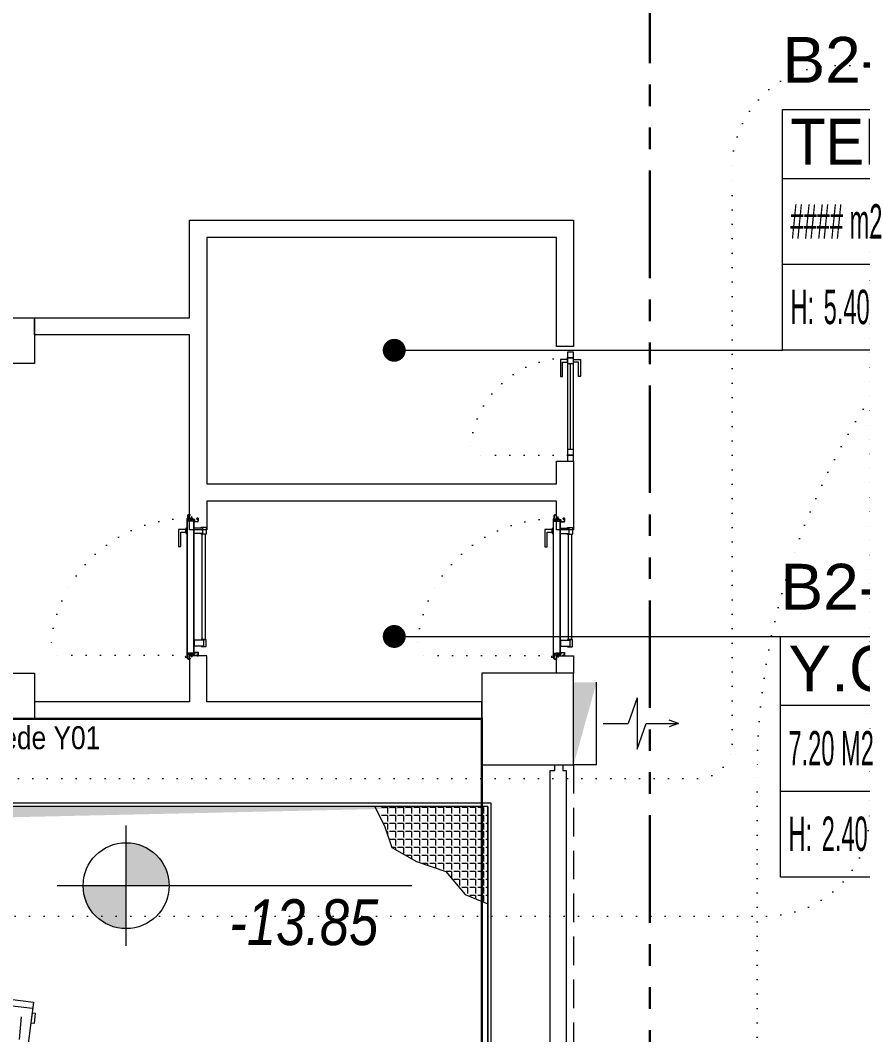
# Model space of a CAD drawing. Header units: metres. Extents: x -13545 to 152404, y -11890 to 28436.
# Drawn here: x 457 to 1192, y 6154 to 7040 of the extents above; entities that cross this region are included whole.
import ezdxf
from ezdxf.enums import TextEntityAlignment as Align

# ---------------------------------------------------------------- set-up
doc = ezdxf.new("R2010")
doc.units = ezdxf.units.M
doc.header["$LTSCALE"] = 100
doc.header["$MEASUREMENT"] = 0
for name, pattern in [('DOT2', [0.125, 0, -0.125]), ('HIDDEN', [0.375, 0.25, -0.125]), ('PHANTOM2', [1.25, 0.625, -0.125, 0.125, -0.125, 0.125, -0.125])]:
    doc.linetypes.add(name, pattern=pattern)
doc.layers.get('0').update_dxf_attribs({"color": 9, "lineweight": 9})
for name, color, linetype, lineweight in [('00', 9, 'Continuous', 9), ('01', 9, 'Continuous', 9), ('06B', 9, 'Continuous', 9), ('06D', 9, 'Continuous', 9), ('10', 9, 'Continuous', 9), ('14', 9, 'Continuous', 9), ('15', 9, 'Continuous', 9), ('20', 9, 'DOT2', 9), ('21', 9, 'Continuous', 9), ('21_mahal200', 9, 'Continuous', 9), ('32-ekipman', 9, 'Continuous', 9), ('E-KABLO', 7, 'Continuous', 30)]:
    doc.layers.add(name, color=color, linetype=linetype, lineweight=lineweight)
doc.styles.add('Arial', font='arial.ttf', dxfattribs={"height": 2.5})
doc.styles.add('MuuM_TEXT-ITALIC', font='ARIALNI.TTF')
doc.styles.add('MuuM_TEXT-STANDART', font='ARIALN.TTF')
doc.dimstyles.new('MuuM_DIM200', dxfattribs={"dimscale": 20, "dimtxt": 2, "dimasz": 1, "dimexe": 1, "dimexo": 1, "dimgap": 1, "dimtad": 1, "dimdec": 1, "dimrnd": 0.5, "dimdsep": 46, "dimtxsty": 'MuuM_TEXT-STANDART', "dimblk": 'ARCHTICK', "dimcen": 0, "dimdle": 0.15, "dimclrd": 256, "dimclre": 256, "dimclrt": 256, "dimadec": 0, "dimazin": 0, "dimtfac": 5, "dimtdec": 1, "dimtix": 1, "dimtmove": 2, "dimatfit": 3, "dimldrblk": 'DOT', "dimfxl": 3, "dimfxlon": 1, "dimtolj": 1, "dimlwd": -1, "dimlwe": -1, "dimarcsym": 0})

# ---------------------------------------------------------------- blocks, each defined once
blk = doc.blocks.new('p-kolon_80x80')
blk.add_lwpolyline([(-40, -40), (40, -40), (40, 40), (-40, 40)], close=True)
blk = doc.blocks.new('2.bod.sitatik')
at = {"layer": '01'}
blk.add_lwpolyline([(1981.24, 154.38), (1694.99, -40), (1694.99, -40), (60, -1150.28), (40, -1163.86), (40, -1188.24), (40, -1370), (40, -1370), (40, -1430), (40, -1430), (40, -1850), (470, -1850), (470, -1890), (40, -1890), (40, -2160), (470, -2160), (470, -2200), (40, -2200), (40, -2200), (40, -2200), (40, -2945), (0, -2945), (0, -1142.67), (1968.94, 194.38)], dxfattribs=at)
blk.add_blockref('p-kolon_80x80', (900, -2200), dxfattribs=at)
blk = doc.blocks.new('p-işyeri')
at = {"color": 0, "const_width": 2}
blk.add_lwpolyline([(200, 0), (200, 700), (-200, 700), (-200, 0)], close=True, dxfattribs=at)
blk = doc.blocks.new('*U19')
at = {"ltscale": 15}
for p, q in [((-25, 1), (-26, 0)), ((-25, -1), (-26, 0)), ((-23, 1), (-25, 1)), ((-23, 1), (-23, -2)), ((-21, -3), (-18, 3)), ((-21, -3), (-18, 3)), ((-20, -3), (-17, 3)), ((-20, -3), (-16, 3)), ((-18, -3), (-15, 3)), ((-18, -3), (-15, 3)), ((-18, 1), (-18, 2)), ((-17, -3), (-14, 3)), ((-17, -3), (-13, 3)), ((-17, 1), (-17, 2)), ((-15, -3), (-12, 3)), ((-15, -3), (-12, 3)), ((-15, 1), (-15, 2)), ((-14, -3), (-11, 3)), ((-14, -3), (-10, 3)), ((-14, 1), (-14, 2)), ((-12, -3), (-9, 3)), ((-12, -3), (-9, 3)), ((-12, 1), (-12, 2)), ((-11, -3), (-8, 3)), ((-11, -3), (-7, 3)), ((-11, 1), (-11, 2)), ((-9, -3), (-6, 3)), ((-9, -3), (-6, 3)), ((-9, 1), (-9, 2)), ((-8, -3), (-4, 3)), ((-8, -3), (-5, 3)), ((-8, 1), (-8, 2)), ((-6, -3), (-3, 3)), ((-6, -3), (-3, 3)), ((-6, 1), (-6, 2)), ((-5, -3), (-1, 3)), ((-5, -3), (-2, 3)), ((-5, 1), (-5, 2)), ((-3, 1), (-3, 2)), ((0, 4), (-2, 1)), ((-2, 1), (-2, 2)), ((0, 0), (-1, 0)), ((-25, -1), (-23, -2)), ((-9, -2), (-23, -2)), ((-21, -3), (-21, -2)), ((-20, -3), (-19, -2)), ((-20, -2), (-19, -2)), ((-19, -2), (-18, -2)), ((-18, -3), (-18, -2)), ((-17, -3), (-16, -2)), ((-17, -2), (-16, -2)), ((-16, -2), (-15, -2)), ((-15, -3), (-15, -2)), ((-14, -3), (-13, -2)), ((-14, -2), (-13, -2)), ((-13, -2), (-12, -2)), ((-12, -3), (-12, -2)), ((-11, -3), (-10, -2)), ((-11, -2), (-10, -2)), ((-10, -2), (-9, -2)), ((-9, -3), (-9, -2)), ((-8, -2), (-7, -2)), ((-8, -3), (-7, -2)), ((-7, -2), (-6, -2)), ((-6, -3), (-6, -2)), ((-5, -2), (-4, -2)), ((-5, -3), (-4, -2)), ((-4, -2), (-2, -2)), ((0, -4), (-2, -2)), ((0, 0), (-1, 0))]:
    blk.add_line(p, q, dxfattribs=at)
for p, q in [((-7, 1), (-23, 1)), ((-17, 1), (-19, 1)), ((-16, 1), (-17, 1)), ((-14, 1), (-16, 1)), ((-13, 1), (-14, 1)), ((-11, 1), (-13, 1)), ((-10, 1), (-11, 1)), ((-8, 1), (-10, 1)), ((-7, 1), (-8, 1)), ((-5, 1), (-7, 1)), ((-4, 1), (-5, 1)), ((-2, 1), (-4, 1)), ((-2, 1), (-2, 1)), ((0, 0), (0, 4)), ((-2, -2), (-2, -2)), ((0, 0), (0, -4))]:
    blk.add_line(p, q)
for centre, radius, start, end in [((-26, 4), 3.92, 274.361, 322.1025), ((-26, -4), 3.92, 37.8975, 85.639), ((-18, 3), 0.0971, 330.3204, 150.3204), ((-17, 3), 0.0971, 330.3204, 150.3204), ((-15, 3), 0.0971, 330.3204, 150.3204), ((-14, 3), 0.0971, 330.3204, 150.3204), ((-12, 3), 0.0971, 330.3204, 150.3204), ((-11, 3), 0.0971, 330.3204, 150.3204), ((-9, 3), 0.0971, 330.3204, 150.3204), ((-8, 3), 0.0971, 330.3204, 150.3204), ((-6, 3), 0.0971, 330.3204, 150.3204), ((-5, 3), 0.0971, 330.3204, 150.3204), ((-3, 3), 0.0971, 330.3204, 150.3204), ((-2, 3), 0.0971, 330.3204, 150.3204), ((-1, 0), 0.486, 90, 270), ((0, 4), 0.25, 0, 150.0864), ((-21, -3), 0.0971, 150.3204, 330.3204), ((-20, -3), 0.0971, 150.3204, 330.3204), ((-18, -3), 0.0971, 150.3204, 330.3204), ((-17, -3), 0.0971, 150.3204, 330.3204), ((-15, -3), 0.0971, 150.3204, 330.3204), ((-14, -3), 0.0971, 150.3204, 330.3204), ((-12, -3), 0.0971, 150.3204, 330.3204), ((-11, -3), 0.0971, 150.3204, 330.3204), ((-9, -3), 0.0971, 150.3204, 330.3204), ((-8, -3), 0.0971, 150.3204, 330.3204), ((-6, -3), 0.0971, 150.3204, 330.3204), ((-5, -3), 0.0971, 150.3204, 330.3204), ((0, -4), 0.25, 209.9136, 0)]:
    blk.add_arc(centre, radius, start, end, dxfattribs=at)
blk = doc.blocks.new('conta')
at = {"ltscale": 10}
for p, q in [((-2649.9, 5345.5), (-2649.8, 5345.6)), ((-2649.9, 5344.5), (-2649.8, 5344.3)), ((-2649.8, 5344.3), (-2649.7, 5344.3)), ((-2649.7, 5345.4), (-2649.3, 5345.4)), ((-2649.2, 5345.4), (-2649.1, 5345.5)), ((-2649, 5344), (-2648.8, 5343.8)), ((-2648.9, 5344.1), (-2648.7, 5343.9)), ((-2648.8, 5345.1), (-2648.6, 5345.3)), ((-2648.8, 5344.9), (-2648.6, 5345.2)), ((-2648.7, 5343.8), (-2648.7, 5343.8)), ((-2648.6, 5345.3), (-2648.6, 5345.3))]:
    blk.add_line(p, q, dxfattribs=at)
for centre, radius, start, end in [((-2649.8, 5345.5), 0.05, 140.6345, 188.9372), ((-2653, 5345), 3.19, 350.4674, 8.9372), ((-2649.9, 5344.5), 0.02, 170.4674, 213.7451), ((-2649.7, 5345.6), 0.0696, 22.2428, 159.258), ((-2650.9, 5345), 1.24, 340.3382, 16.7772), ((-2649.7, 5344.6), 0.03, 160.3382, 273.2666), ((-2649.7, 5345.4), 0.03, 90, 196.7772), ((-2649.6, 5341.5), 3.01, 80.4362, 93.2666), ((-2649.3, 5345.5), 0.05, 270, 303.0062), ((-2649.2, 5344.1), 0.231, 353.9571, 81.9004), ((-2649.1, 5345.5), 0.03, 4.7972, 123.0062), ((-2649.1, 5344.5), 0.03, 260.4362, 338.7066), ((-2651.2, 5344.8), 2.33, 7.5897, 18.7951), ((-2649, 5345.6), 0.05, 18.7951, 42.1429), ((-2650.2, 5345), 1.27, 338.7066, 23.0418), ((-2648.9, 5344.1), 0.1, 173.9571, 217.2653), ((-2648.8, 5345.1), 0.05, 187.5897, 322.7347), ((-2658.2, 5345.2), 9.36, 353.6857, 357.8537), ((-2648.8, 5344.2), 0.1, 173.6857, 217.2653), ((-2648.8, 5344.8), 0.05, 142.7347, 180.2669), ((-2648.7, 5343.8), 0.05, 217.2653, 307.2653), ((-2648.7, 5343.8), 0.05, 307.2653, 37.2653), ((-2648.6, 5345.3), 0.05, 52.7347, 142.7347), ((-2648.6, 5345.3), 0.05, 322.7347, 52.7347)]:
    blk.add_arc(centre, radius, start, end, dxfattribs=at)
for points, knots in [([(-2649, 5345.6), (-2649, 5345.6), (-2649.1, 5345.7), (-2649.2, 5345.4), (-2649.3, 5345.7), (-2649.4, 5345.5), (-2649.5, 5345.7), (-2649.6, 5345.5), (-2649.7, 5345.6), (-2649.7, 5345.6)], [0.0086373, 0.0086373, 0.0086373, 0.0086373, 0.1097304, 0.3133405, 0.4430081, 0.5658764, 0.7165186, 0.8527974, 0.9648495, 0.9648495, 0.9648495, 0.9648495]), ([(-2649.7, 5344.3), (-2649.7, 5344.3), (-2649.7, 5344.5), (-2649.6, 5344.3), (-2649.3, 5344.4), (-2649.2, 5344.4), (-2649.2, 5344.4)], [0, 0, 0, 0, 0.1008757, 0.3841126, 0.5436166, 0.6906785, 0.6906785, 0.6906785, 0.6906785])]:
    blk.add_open_spline(points, degree=3, knots=knots, dxfattribs=at)
blk = doc.blocks.new('p-yn_sackasa')
at = {"layer": '10', "linetype": 'Continuous'}
for p, q in [((-2.19, 0), (-2.19, -0.15)), ((0, 6.16), (0, 6.9)), ((0.01, 6.9), (0.01, 6.15)), ((0.14, 6.9), (0.14, 6.16)), ((0.15, 6.9), (0.15, 6.16)), ((2.69, 7.16), (0.26, 7.16)), ((2.69, 7.15), (0.26, 7.15)), ((2.69, 7.02), (0.26, 7.02)), ((0.26, 7.01), (2.69, 7.01)), ((0.26, 6.05), (0.76, 6.05)), ((0.75, 6.04), (0.26, 6.04)), ((0.26, 5.91), (0.75, 5.91)), ((0.76, 5.9), (0.26, 5.9)), ((0.67, -0.71), (0.67, 2.27)), ((0.69, -0.71), (0.69, 2.27)), ((0.75, 5.91), (0.75, 6.04)), ((0.76, 5.9), (0.76, 6.05)), ((0.81, -0.71), (0.81, 2.27)), ((0.83, -0.71), (0.83, 2.27)), ((0.92, 2.33), (0.95, 2.32)), ((0.93, 2.34), (0.95, 2.33)), ((1.01, 2.46), (0.99, 2.47)), ((0.99, 2.46), (1.01, 2.45)), ((1.11, 2.52), (1.11, 3.73)), ((1.12, 2.52), (1.12, 3.73)), ((1.25, 3.73), (1.25, 2.52)), ((1.26, 2.52), (1.26, 3.73)), ((1.37, 3.98), (2.49, 3.98)), ((2.49, 3.97), (1.37, 3.97)), ((1.37, 3.84), (2.49, 3.84)), ((2.49, 3.83), (1.37, 3.83)), ((2.6, 3.69), (2.5, 3.36)), ((2.51, 3.35), (2.61, 3.69)), ((2.73, 3.65), (2.63, 3.32)), ((2.74, 3.64), (2.64, 3.31)), ((2.8, 3.29), (2.8, 6.9)), ((2.81, 3.29), (2.81, 6.9)), ((2.94, 3.29), (2.94, 6.9)), ((2.95, 3.29), (2.95, 6.9)), ((-2.95, -0.25), (-2.95, -1.75)), ((-2.94, -1.75), (-2.94, -0.25)), ((-2.81, -0.25), (-2.81, -1.75)), ((-2.8, -0.25), (-2.8, -1.75)), ((-2.19, 0), (-2.7, 0)), ((-2.2, -0.01), (-2.7, -0.01)), ((-2.2, -0.14), (-2.7, -0.14)), ((-2.19, -0.15), (-2.7, -0.15)), ((1.01, -1.85), (-2.7, -1.85)), ((1.01, -1.86), (-2.7, -1.86)), ((-2.7, -1.99), (1.01, -1.99)), ((1.01, -2), (-2.7, -2)), ((-2.2, -0.14), (-2.2, -0.01)), ((0.92, -0.77), (0.95, -0.76)), ((0.93, -0.78), (0.95, -0.77)), ((0.99, -0.89), (1.01, -0.88)), ((1.01, -0.89), (0.99, -0.91)), ((1.11, -0.96), (1.11, -1.75)), ((1.12, -0.96), (1.12, -1.75)), ((1.25, -0.96), (1.25, -1.75)), ((1.26, -0.96), (1.26, -1.75))]:
    blk.add_line(p, q, dxfattribs=at)
for points in [[(0.15, 2.14), (0.67, 2.14), (0.67, -0.54), (0.15, -0.54)], [(0.15, 2.14), (0.41, 2.14), (0.41, -0.54), (0.15, -0.54)]]:
    blk.add_lwpolyline(points, close=True, dxfattribs=at)
for centre, radius, start, end in [((0.26, 6.9), 0.261, 90, 180), ((0.26, 6.16), 0.261, 180, 270), ((0.26, 6.9), 0.249, 90, 180), ((0.26, 6.16), 0.249, 181.34499, 271.35021), ((0.26, 6.9), 0.122, 90, 180), ((0.26, 6.16), 0.122, 180, 270), ((0.26, 6.9), 0.11, 90, 180), ((0.26, 6.16), 0.11, 180, 270), ((0.89, 2.27), 0.219, 63.21528, 180), ((0.89, 2.27), 0.206, 63.21689, 180), ((0.89, 2.27), 0.0801, 63.21502, 180), ((0.89, 2.27), 0.0674, 63.21445, 180), ((1.04, 2.52), 0.206, 243.2197, 0), ((1.04, 2.52), 0.219, 243.21479, 0), ((1.04, 2.52), 0.0801, 243.22028, 0), ((1.04, 2.52), 0.0674, 243.21287, 0), ((1.37, 3.73), 0.253, 90, 180), ((1.37, 3.73), 0.24, 90, 180), ((1.37, 3.73), 0.114, 90, 180), ((1.37, 3.73), 0.101, 90, 180), ((2.49, 3.72), 0.261, 342.86025, 90), ((2.49, 3.72), 0.249, 342.86129, 90), ((2.49, 3.72), 0.122, 342.86074, 90), ((2.49, 3.72), 0.11, 342.86215, 90), ((2.72, 3.29), 0.232, 162.8601, 0), ((2.72, 3.29), 0.219, 162.86127, 0), ((2.72, 3.29), 0.0927, 162.86053, 0), ((2.72, 3.29), 0.0801, 162.86241, 0), ((2.69, 6.9), 0.261, 0, 90), ((2.69, 6.9), 0.249, 0, 90), ((2.69, 6.9), 0.122, 0, 90), ((2.69, 6.9), 0.11, 0, 90), ((-2.7, -0.25), 0.253, 90, 180), ((-2.7, -1.75), 0.253, 180, 270), ((-2.7, -0.25), 0.24, 90, 180), ((-2.7, -1.75), 0.24, 180, 270), ((-2.7, -0.25), 0.114, 90, 180), ((-2.7, -1.75), 0.114, 180, 270), ((-2.7, -0.25), 0.101, 90, 180), ((-2.7, -1.75), 0.101, 180, 270), ((0.89, -0.71), 0.219, 180, 296.78496), ((0.89, -0.71), 0.206, 180, 296.78515), ((0.89, -0.71), 0.0801, 180, 296.78498), ((0.89, -0.71), 0.0674, 180, 180.52454), ((0.89, -0.71), 0.0674, 180, 296.78713), ((1.04, -0.96), 0.219, 0, 116.78545), ((1.04, -0.96), 0.206, 0, 116.78362), ((1.04, -0.96), 0.0801, 0, 116.78105), ((1.04, -0.96), 0.0674, 0, 116.78713), ((1.01, -1.75), 0.114, 270, 0), ((1.01, -1.75), 0.24, 270, 0), ((1.01, -1.75), 0.101, 270, 0), ((1.01, -1.75), 0.253, 270, 0)]:
    blk.add_arc(centre, radius, start, end, dxfattribs=at)
at = {"layer": '10', "xscale": 0.0842696629213483, "yscale": 0.0842696629213483, "zscale": 0.0842696629213483}
blk.add_blockref('*U19', (0.95, 1.35), dxfattribs=at)
at = {"layer": '14', "xscale": -0.7887640449438696, "yscale": 0.7887640449438696, "zscale": 0.7887640449438204, "rotation": 90}
blk.add_blockref('conta', (4217.78, -2086.42), dxfattribs=at)
blk = doc.blocks.new('*U338')
at = {"layer": '06D'}
for points in [[(110.12, 4.76), (110.12, 11.01), (95.12, 11.01), (95.12, 9.14), (107.87, 9.14), (107.87, 9.14), (107.87, 4.76), (110.12, 4.76)], [(111.2, 3.51), (111.2, 4.76), (106.8, 4.76), (106.8, 3.51), (111.2, 3.51)]]:
    blk.add_lwpolyline(points, dxfattribs=at)
for points in [[(8.5, -8.61), (7.87, -8.61), (7.87, -12.61, 0.414214), (8.25, -12.98), (13.75, -12.98, 0.414214), (14.12, -12.61), (14.12, -8.61), (13.5, -8.61)], [(111.5, -8.61), (112.12, -8.61), (112.12, -12.61, -0.414214), (111.75, -12.98), (106.25, -12.98, -0.414214), (105.87, -12.61), (105.87, -8.61), (106.5, -8.61)]]:
    blk.add_lwpolyline(points, format="xyb", dxfattribs=at)
for points in [[(8.5, -11.11), (13.5, -11.11), (13.5, -2.49), (8.5, -2.49)], [(111.5, -9.99), (106.5, -9.99), (106.5, -2.49), (111.5, -2.49)], [(14.12, -12.36), (105.87, -12.36), (105.87, -9.23), (14.12, -9.23)]]:
    blk.add_lwpolyline(points, close=True, dxfattribs=at)
at = {"layer": '10', "ltscale": 10}
for p, q in [((-1.6, 3.68), (-1.73, 3.58)), ((-1.6, 3.68), (-1.73, 3.58)), ((-1.22, 3.11), (-1.22, 3.24)), ((-1.22, 3.11), (-1.22, 3.24)), ((-1.22, 3.11), (-1.05, 3.11)), ((-1.22, 3.11), (-1.05, 3.11)), ((-1.05, 2.95), (-1.05, 3.38)), ((-1.05, 2.95), (-1.05, 3.38)), ((-0.84, 2.95), (-0.84, 3.38)), ((-0.84, 2.95), (-0.84, 3.38)), ((0.3, 3.41), (0.3, 3.29)), ((0.4, 3.51), (119.6, 3.51)), ((0.4, 3.19), (2.25, 3.19)), ((0.45, 3.36), (119.54, 3.36)), ((0.45, 3.36), (0.45, 3.34)), ((0.45, 3.34), (2.35, 3.34)), ((1, 0.04), (2, 0.69)), ((2, 1.13), (2, 0.69)), ((2.3, 1.13), (2, 1.13)), ((2, 0.69), (2, -0.81)), ((2.3, 3.14), (2.3, -2.39)), ((2.3, 0.69), (2.3, 1.13)), ((2.3, -0.81), (2.3, 0.69)), ((2.45, 3.24), (2.45, -2.29)), ((117.55, 3.24), (117.55, -2.29)), ((119.54, 3.34), (117.65, 3.34)), ((117.7, 3.14), (117.7, -2.39)), ((117.7, 1.13), (117.7, -0.37)), ((118, 1.13), (117.7, 1.13)), ((117.7, 1.13), (117.7, -0.37)), ((118, 1.13), (117.7, 1.13)), ((119.6, 3.19), (117.75, 3.19)), ((118, -0.37), (118, 1.13)), ((118, -0.37), (118, 1.13)), ((118, 0.88), (119, 0.88)), ((118, 0.88), (119, 0.88)), ((118, 0.68), (119, 0.68)), ((118, 0.68), (119, 0.68)), ((119, 0.28), (118, -0.37)), ((119, 0.28), (118, -0.37)), ((119.55, 3.36), (119.55, 3.34)), ((119.7, 3.41), (119.7, 3.29)), ((2, -0.36), (1, -0.36)), ((2, -0.56), (1, -0.56)), ((2, -0.81), (2.3, -0.81)), ((2.4, -2.49), (117.6, -2.49)), ((2.5, -2.34), (117.5, -2.34)), ((117.7, -0.37), (117.7, -0.81)), ((117.7, -0.37), (117.7, -0.81)), ((117.7, -0.81), (118, -0.81)), ((117.7, -0.81), (118, -0.81)), ((118, -0.81), (118, -0.37)), ((118, -0.81), (118, -0.37))]:
    blk.add_line(p, q, dxfattribs=at)
blk.add_circle((-0.95, 4.22), 0.843, dxfattribs=at)
blk.add_circle((-0.95, 4.22), 0.843, dxfattribs=at)
for centre, radius, start, end in [((-0.95, 4.22), 1.01, 219.4092, 254.28614), ((-0.95, 4.22), 1.01, 219.4092, 254.28614), ((-0.42, 3.21), 0.428, 156.35197, 217.62095), ((-0.42, 3.21), 0.428, 156.35197, 217.62095), ((-0.42, 3.21), 0.302, 105.55242, 240.03149), ((-0.42, 3.21), 0.302, 105.55242, 240.03149), ((0.4, 3.41), 0.1, 90, 180), ((0.4, 3.29), 0.1, 180, 270), ((0.45, 3.36), 0.005, 90, 180), ((0.45, 3.34), 0.005, 180, 270), ((2.25, 3.14), 0.05, 0, 90), ((2.35, 3.24), 0.1, 0, 90), ((117.65, 3.24), 0.1, 90, 180), ((117.75, 3.14), 0.05, 90, 180), ((119.54, 3.36), 0.005, 0, 90), ((119.54, 3.34), 0.005, 270, 0), ((119.6, 3.41), 0.1, 0, 90), ((119.6, 3.29), 0.1, 270, 0), ((2.4, -2.39), 0.1, 180, 270), ((2.5, -2.29), 0.05, 180, 270), ((117.56, -2.35), 0.141, 284.92708, 345.07292)]:
    blk.add_arc(centre, radius, start, end, dxfattribs=at)
at = {"layer": '20'}
blk.add_lwpolyline([(0.3, 3.35), (0.3, 122.75, -0.414214), (119.7, 3.35, 1)], format="xyb", dxfattribs=at)
at = {"xscale": -1, "rotation": 180}
blk.add_blockref('p-yn_sackasa', (0, 0.95), dxfattribs=at)
at = {"rotation": 180}
blk.add_blockref('p-yn_sackasa', (120, 0.95), dxfattribs=at)
blk = doc.blocks.new('p-mekanik_boyahane_mahal01')
for p, q in [((796, 246), (0, 246)), ((793, 243), (3, 243)), ((694.31, 243), (703.23, 225.37)), ((705.45, 242.09), (700.37, 242.09)), ((705.45, 242.09), (705.45, 237.01)), ((712.43, 242.09), (707.35, 242.09)), ((712.43, 242.09), (712.43, 237.01)), ((719.42, 242.09), (714.34, 242.09)), ((719.42, 242.09), (719.42, 237.01)), ((726.4, 242.09), (721.32, 242.09)), ((726.4, 242.09), (726.4, 237.01)), ((733.39, 242.09), (728.31, 242.09)), ((733.39, 242.09), (733.39, 237.01)), ((740.37, 242.09), (735.29, 242.09)), ((740.37, 242.09), (740.37, 237.01)), ((747.36, 242.09), (742.28, 242.09)), ((747.36, 242.09), (747.36, 237.01)), ((754.34, 242.09), (749.26, 242.09)), ((754.34, 242.09), (754.34, 237.01)), ((761.33, 242.09), (756.25, 242.09)), ((761.33, 242.09), (761.33, 237.01)), ((768.31, 242.09), (763.23, 242.09)), ((768.31, 242.09), (768.31, 237.01)), ((775.3, 242.09), (770.22, 242.09)), ((775.3, 242.09), (775.3, 237.01)), ((782.28, 242.09), (777.2, 242.09)), ((782.28, 242.09), (782.28, 237.01)), ((789.27, 242.09), (784.19, 242.09)), ((789.27, 242.09), (789.27, 237.01)), ((793, 3), (793, 243)), ((796, 3), (796, 246)), ((705.45, 235.1), (700.37, 235.1)), ((705.45, 235.1), (705.45, 230.02)), ((712.43, 235.1), (707.35, 235.1)), ((712.43, 235.1), (712.43, 230.02)), ((719.42, 235.1), (714.34, 235.1)), ((719.42, 235.1), (719.42, 230.02)), ((726.4, 235.1), (721.32, 235.1)), ((726.4, 235.1), (726.4, 230.02)), ((733.39, 235.1), (728.31, 235.1)), ((733.39, 235.1), (733.39, 230.02)), ((740.37, 235.1), (735.29, 235.1)), ((740.37, 235.1), (740.37, 230.02)), ((747.36, 235.1), (742.28, 235.1)), ((747.36, 235.1), (747.36, 230.02)), ((754.34, 235.1), (749.26, 235.1)), ((754.34, 235.1), (754.34, 230.02)), ((761.33, 235.1), (756.25, 235.1)), ((761.33, 235.1), (761.33, 230.02)), ((768.31, 235.1), (763.23, 235.1)), ((768.31, 235.1), (768.31, 230.02)), ((775.3, 235.1), (770.22, 235.1)), ((775.3, 235.1), (775.3, 230.02)), ((782.28, 235.1), (777.2, 235.1)), ((782.28, 235.1), (782.28, 230.02)), ((789.27, 235.1), (784.19, 235.1)), ((789.27, 235.1), (789.27, 230.02)), ((793, 235.1), (791.17, 235.1)), ((705.45, 228.12), (701.77, 228.12)), ((703.23, 225.37), (709.23, 207.36)), ((705.45, 228.12), (705.45, 223.04)), ((712.43, 228.12), (707.35, 228.12)), ((712.43, 228.12), (712.43, 223.04)), ((719.42, 228.12), (714.34, 228.12)), ((719.42, 228.12), (719.42, 223.04)), ((726.4, 228.12), (721.32, 228.12)), ((726.4, 228.12), (726.4, 223.04)), ((733.39, 228.12), (728.31, 228.12)), ((733.39, 228.12), (733.39, 223.04)), ((740.37, 228.12), (735.29, 228.12)), ((740.37, 228.12), (740.37, 223.04)), ((747.36, 228.12), (742.28, 228.12)), ((747.36, 228.12), (747.36, 223.04)), ((754.34, 228.12), (749.26, 228.12)), ((754.34, 228.12), (754.34, 223.04)), ((761.33, 228.12), (756.25, 228.12)), ((761.33, 228.12), (761.33, 223.04)), ((768.31, 228.12), (763.23, 228.12)), ((768.31, 228.12), (768.31, 223.04)), ((775.3, 228.12), (770.22, 228.12)), ((775.3, 228.12), (775.3, 223.04)), ((782.28, 228.12), (777.2, 228.12)), ((782.28, 228.12), (782.28, 223.04)), ((789.27, 228.12), (784.19, 228.12)), ((789.27, 228.12), (789.27, 223.04)), ((793, 228.12), (791.17, 228.12)), ((705.45, 221.13), (704.64, 221.13)), ((705.45, 221.13), (705.45, 218.72)), ((712.43, 221.13), (707.35, 221.13)), ((712.43, 214.15), (707.35, 214.15)), ((712.43, 221.13), (712.43, 216.05)), ((712.43, 214.15), (712.43, 209.07)), ((719.42, 221.13), (714.34, 221.13)), ((719.42, 214.15), (714.34, 214.15)), ((719.42, 221.13), (719.42, 216.05)), ((719.42, 214.15), (719.42, 209.07)), ((726.4, 221.13), (721.32, 221.13)), ((726.4, 214.15), (721.32, 214.15)), ((726.4, 221.13), (726.4, 216.05)), ((726.4, 214.15), (726.4, 209.07)), ((733.39, 221.13), (728.31, 221.13)), ((733.39, 214.15), (728.31, 214.15)), ((733.39, 221.13), (733.39, 216.05)), ((733.39, 214.15), (733.39, 209.07)), ((740.37, 221.13), (735.29, 221.13)), ((740.37, 214.15), (735.29, 214.15)), ((740.37, 221.13), (740.37, 216.05)), ((740.37, 214.15), (740.37, 209.07)), ((747.36, 221.13), (742.28, 221.13)), ((747.36, 214.15), (742.28, 214.15)), ((747.36, 221.13), (747.36, 216.05)), ((747.36, 214.15), (747.36, 209.07)), ((754.34, 221.13), (749.26, 221.13)), ((754.34, 214.15), (749.26, 214.15)), ((754.34, 221.13), (754.34, 216.05)), ((754.34, 214.15), (754.34, 209.07)), ((761.33, 221.13), (756.25, 221.13)), ((761.33, 214.15), (756.25, 214.15)), ((761.33, 221.13), (761.33, 216.05)), ((761.33, 214.15), (761.33, 209.07)), ((768.31, 221.13), (763.23, 221.13)), ((768.31, 214.15), (763.23, 214.15)), ((768.31, 221.13), (768.31, 216.05)), ((768.31, 214.15), (768.31, 209.07)), ((775.3, 221.13), (770.22, 221.13)), ((775.3, 214.15), (770.22, 214.15)), ((775.3, 221.13), (775.3, 216.05)), ((775.3, 214.15), (775.3, 209.07)), ((782.28, 221.13), (777.2, 221.13)), ((782.28, 214.15), (777.2, 214.15)), ((782.28, 221.13), (782.28, 216.05)), ((782.28, 214.15), (782.28, 209.07)), ((789.27, 221.13), (784.19, 221.13)), ((789.27, 214.15), (784.19, 214.15)), ((789.27, 221.13), (789.27, 216.05)), ((789.27, 214.15), (789.27, 209.07)), ((793, 221.13), (791.17, 221.13)), ((793, 214.15), (791.17, 214.15)), ((709.23, 207.36), (730.66, 194.93)), ((712.43, 207.16), (709.58, 207.16)), ((712.43, 207.16), (712.43, 205.5)), ((719.42, 207.16), (714.34, 207.16)), ((719.42, 207.16), (719.42, 202.08)), ((726.4, 207.16), (721.32, 207.16)), ((726.4, 207.16), (726.4, 202.08)), ((733.39, 207.16), (728.31, 207.16)), ((733.39, 207.16), (733.39, 202.08)), ((740.37, 207.16), (735.29, 207.16)), ((740.37, 207.16), (740.37, 202.08)), ((747.36, 207.16), (742.28, 207.16)), ((747.36, 207.16), (747.36, 202.08)), ((754.34, 207.16), (749.26, 207.16)), ((754.34, 207.16), (754.34, 202.08)), ((761.33, 207.16), (756.25, 207.16)), ((761.33, 207.16), (761.33, 202.08)), ((768.31, 207.16), (763.23, 207.16)), ((768.31, 207.16), (768.31, 202.08)), ((775.3, 207.16), (770.22, 207.16)), ((775.3, 207.16), (775.3, 202.08)), ((782.28, 207.16), (777.2, 207.16)), ((782.28, 207.16), (782.28, 202.08)), ((789.27, 207.16), (784.19, 207.16)), ((789.27, 207.16), (789.27, 202.08)), ((793, 207.16), (791.17, 207.16)), ((726.4, 200.18), (721.61, 200.18)), ((726.4, 200.18), (726.4, 197.4)), ((733.39, 200.18), (728.31, 200.18)), ((730.66, 194.93), (756.37, 186.35)), ((733.39, 200.18), (733.39, 195.1)), ((740.37, 200.18), (735.29, 200.18)), ((740.37, 200.18), (740.37, 195.1)), ((747.36, 200.18), (742.28, 200.18)), ((747.36, 200.18), (747.36, 195.1)), ((754.34, 200.18), (749.26, 200.18)), ((754.34, 200.18), (754.34, 195.1)), ((761.33, 200.18), (756.25, 200.18)), ((761.33, 200.18), (761.33, 195.1)), ((768.31, 200.18), (763.23, 200.18)), ((768.31, 200.18), (768.31, 195.1)), ((775.3, 200.18), (770.22, 200.18)), ((775.3, 200.18), (775.3, 195.1)), ((782.28, 200.18), (777.2, 200.18)), ((782.28, 200.18), (782.28, 195.1)), ((789.27, 200.18), (784.19, 200.18)), ((789.27, 200.18), (789.27, 195.1)), ((793, 200.18), (791.17, 200.18)), ((740.37, 193.19), (735.87, 193.19)), ((740.37, 193.19), (740.37, 191.69)), ((747.36, 193.19), (742.28, 193.19)), ((747.36, 193.19), (747.36, 189.36)), ((754.34, 193.19), (749.26, 193.19)), ((754.34, 193.19), (754.34, 188.11)), ((761.33, 193.19), (756.25, 193.19)), ((756.37, 186.35), (773.09, 166.2)), ((761.33, 186.21), (756.5, 186.21)), ((761.33, 193.19), (761.33, 188.11)), ((761.33, 186.21), (761.33, 181.13)), ((768.31, 193.19), (763.23, 193.19)), ((768.31, 186.21), (763.23, 186.21)), ((768.31, 193.19), (768.31, 188.11)), ((768.31, 186.21), (768.31, 181.13)), ((775.3, 193.19), (770.22, 193.19)), ((775.3, 186.21), (770.22, 186.21)), ((775.3, 193.19), (775.3, 188.11)), ((775.3, 186.21), (775.3, 181.13)), ((782.28, 193.19), (777.2, 193.19)), ((782.28, 186.21), (777.2, 186.21)), ((782.28, 193.19), (782.28, 188.11)), ((782.28, 186.21), (782.28, 181.13)), ((789.27, 193.19), (784.19, 193.19)), ((789.27, 186.21), (784.19, 186.21)), ((789.27, 193.19), (789.27, 188.11)), ((789.27, 186.21), (789.27, 181.13)), ((793, 193.19), (791.17, 193.19)), ((793, 186.21), (791.17, 186.21)), ((768.31, 179.22), (763.23, 179.22)), ((768.31, 179.22), (768.31, 174.14)), ((775.3, 179.22), (770.22, 179.22)), ((775.3, 179.22), (775.3, 174.14)), ((782.28, 179.22), (777.2, 179.22)), ((782.28, 179.22), (782.28, 174.14)), ((789.27, 179.22), (784.19, 179.22)), ((789.27, 179.22), (789.27, 174.14)), ((793, 179.22), (791.17, 179.22)), ((768.31, 172.24), (768.08, 172.24)), ((768.31, 172.24), (768.31, 171.96)), ((775.3, 172.24), (770.22, 172.24)), ((775.3, 172.24), (775.3, 167.16)), ((782.28, 172.24), (777.2, 172.24)), ((782.28, 172.24), (782.28, 167.16)), ((789.27, 172.24), (784.19, 172.24)), ((789.27, 172.24), (789.27, 167.16)), ((793, 172.24), (791.17, 172.24)), ((773.09, 166.2), (793, 158.04)), ((782.28, 165.25), (777.2, 165.25)), ((782.28, 165.25), (782.28, 162.25)), ((789.27, 165.25), (784.19, 165.25)), ((789.27, 165.25), (789.27, 160.17)), ((793, 165.25), (791.17, 165.25)), ((371.67, 75.38), (396.69, 72.27)), ((371.67, 75.38), (396.69, 72.27)), ((396.69, 72.27), (390.79, 24.82)), ((396.69, 72.27), (390.79, 24.82)), ((371.01, 70.08), (396.03, 66.97)), ((371.01, 70.08), (396.03, 66.97)), ((386.13, 59.59), (384.16, 39.68)), ((386.13, 59.59), (384.16, 39.68))]:
    blk.add_line(p, q)
blk.add_lwpolyline([(793, 243), (793, 3), (742.11, 3), (793, 3), (3, 3)])
blk.add_lwpolyline([(395.51, 62.77), (394.46, 54.33), (397.6, 53.94), (398.65, 62.38)], close=True)
blk.add_lwpolyline([(395.51, 62.77), (394.46, 54.33), (397.6, 53.94), (398.65, 62.38)], close=True)
blk.add_solid([(793, 243), (3, 243), (15.71, 225.53), (3, 11)])
blk = doc.blocks.new('0_elevationtarget-p-bk')
h = blk.add_hatch(color=250)
h.paths.add_polyline_path([(1.875, 0, 0.414214), (0, 1.875), (0, 0)])
h.paths.add_polyline_path([(0, 0), (-1.875, 0, 0.414214), (0, -1.875)])
blk.add_line((0, -2.625), (0, 2.625))
blk.add_lwpolyline([(12.453, 0), (-3, 0)])
blk.add_circle((0, 0), 1.875)
at = {"style": 'Arial'}
blk.add_attdef('BITMISKOT', text='', height=2, dxfattribs=at).set_placement((4.5, 0), align=Align.BOTTOM_LEFT)
at = {"style": 'MuuM_TEXT-ITALIC'}
blk.add_attdef('FINISHINGFLOORLEVEL', text='', height=2, dxfattribs=at).set_placement((4.5, -0.592), align=Align.TOP_LEFT)
blk = doc.blocks.new('YD-72-20')
at = {"linetype": 'Continuous'}
for p, q in [((0, 0.7139), (-0.0282, 0.6343)), ((0, 0.7139), (0.0282, 0.6343)), ((0, 0.4335), (0, 0.7139)), ((-0.225, 0.3547), (0.225, 0.3547)), ((-0.225, 0.3547), (0, 0.276)), ((0.225, 0.3547), (0, 0.4335)), ((0, 0.058), (0, 0.276)), ((0.36, 0), (-0.36, 0)), ((0.36, 0), (0.36, -0.2))]:
    blk.add_line(p, q, dxfattribs=at)
blk.add_solid([(0.36, -0.2), (-0.36, 0), (-0.36, -0.2)])
blk = doc.blocks.new('A$C29B32992')
at = {"xscale": 100, "yscale": 100, "zscale": 100, "rotation": 270}
blk.add_blockref('YD-72-20', (960, -4464.12), dxfattribs=at)
blk = doc.blocks.new('p-al-01')
at = {"layer": '06B'}
for points in [[(27.05, 4.35), (27.05, 10.6), (42.05, 10.6), (42.05, 8.72), (29.3, 8.72), (29.3, 8.72), (29.3, 4.35), (27.05, 4.35)], [(27.05, -0.65), (27.05, -6.9), (42.05, -6.9), (42.05, -5.03), (29.3, -5.03), (29.3, -5.03), (29.3, -0.65), (27.05, -0.65)]]:
    blk.add_lwpolyline(points, dxfattribs=at)
at = {"layer": '06D'}
for p, q in [((115.67, 4.35), (28.8, 4.35)), ((28.8, -0.65), (115.67, -0.65))]:
    blk.add_line(p, q, dxfattribs=at)
at = {"layer": '10'}
for points in [[(25.67, -0.65), (25.67, 4.35), (20.67, 4.35), (20.67, -0.65)], [(30.67, -0.65), (30.67, 4.35), (25.67, 4.35), (25.67, -0.65)], [(110.67, -0.65), (110.67, 4.35), (105.67, 4.35), (105.67, -0.65)], [(115.67, -0.65), (115.67, 4.35), (110.67, 4.35), (110.67, -0.65)]]:
    blk.add_lwpolyline(points, close=True, dxfattribs=at)
at = {"layer": '15'}
blk.add_lwpolyline([(105.67, 1.85), (30.67, 1.85)], dxfattribs=at)
at = {"layer": '20'}
blk.add_lwpolyline([(110.67, -0.65), (110.67, -85.65)], dxfattribs=at)
blk.add_arc((110.67, -0.65), 85, 180, 270, dxfattribs=at)
blk = doc.blocks.new('_ArchTick')
at = {"color": 0, "linetype": 'ByBlock', "const_width": 0.15}
blk.add_lwpolyline([(-0.5, -0.5), (0.5, 0.5)], dxfattribs=at)
blk = doc.blocks.new('_Dot')
at = {"color": 0, "linetype": 'ByBlock', "lineweight": -2}
blk.add_line((-0.5, 0), (-1, 0), dxfattribs=at)
at = {"color": 0, "linetype": 'ByBlock', "const_width": 0.5}
blk.add_lwpolyline([(-0.25, 0, 1), (0.25, 0, 1)], format="xyb", close=True, dxfattribs=at)
blk = doc.blocks.new('0_roomno2')
blk.add_lwpolyline([(19.375, -10.5), (0, -10.5), (0, 0), (19.375, 0)], close=True)
for points in [[(0, -3), (19.375, -3)], [(8.125, -3), (8.125, -10.5)], [(11.875, -3), (11.875, -10.5)], [(15.625, -3), (15.625, -10.5)], [(0, -6.75), (8.125, -6.75)]]:
    blk.add_lwpolyline(points)
at = {"style": 'MuuM_TEXT-STANDART', "width": 0.6}
blk.add_text('H:', height=1.5, dxfattribs=at).set_placement((0.35, -8.608), align=Align.MIDDLE_LEFT)
at = {"style": 'Arial'}
blk.add_attdef('ODANO', (0, 1.17), '', height=2, dxfattribs=at)
blk.add_attdef('MEKANADI', text='', height=2, dxfattribs=at).set_placement((0.35, -3), align=Align.BOTTOM_LEFT)
at = {"style": 'MuuM_TEXT-STANDART', "width": 0.6}
for tag, p in [('YER01', (10, -4.5)), ('TAVAN01', (13.75, -4.5)), ('DUVAR01', (17.5, -4.5)), ('YER02', (10, -6.75)), ('TAVAN02', (13.75, -6.75)), ('DUVAR02', (17.5, -6.75)), ('YER03', (10, -9)), ('TAVAN03', (13.75, -9)), ('DUVAR03', (17.5, -9))]:
    blk.add_attdef(tag, text='', height=1.5, dxfattribs=at).set_placement(p, align=Align.MIDDLE_CENTER)
for tag, p in [('M2', (0.35, -4.875)), ('TEMIZTAVANYUKSEKLIGI', (1.8, -8.608))]:
    blk.add_attdef(tag, text='', height=1.5, dxfattribs=at).set_placement(p, align=Align.MIDDLE_LEFT)
blk = doc.blocks.new('2.bod.Mimari')
at = {"layer": '00'}
for p, q in [((605, -1765), (940, -1765)), ((605, -1850), (605, -1765)), ((620, -1765), (620, -1765)), ((940, -1765), (940, -1875)), ((925, -1780), (620, -1780)), ((620, -1780), (620, -1995)), ((925, -1875), (925, -1780)), ((470, -1865), (470, -1850)), ((470, -1850), (605, -1850)), ((605, -1865), (470, -1865)), ((605, -2035), (605, -1865)), ((940, -1875), (925, -1875)), ((925, -1995), (925, -1975)), ((925, -1975), (940, -1975)), ((940, -1975), (940, -2035)), ((620, -1995), (925, -1995)), ((925, -2010), (620, -2010)), ((620, -2010), (620, -2035)), ((925, -2035), (925, -2010)), ((620, -2035), (605, -2035)), ((940, -2035), (925, -2035))]:
    blk.add_line(p, q, dxfattribs=at)
blk.add_lwpolyline([(620, -2185), (620, -2185), (620, -2185), (620, -2185), (620, -2185), (620, -2145), (605, -2145), (605, -2185), (470, -2185), (470, -2200), (860, -2200), (860, -2185), (620, -2185)], close=True, dxfattribs=at)
blk.add_lwpolyline([(925, -2160), (925, -2145), (940, -2145), (940, -2160), (940, -2160), (940, -2160), (940, -2160), (925, -2160), (925, -2160)], dxfattribs=at)
at = {"layer": '06D', "linetype": 'DOT2'}
for points in [[(402.38, -2372, 0.414214), (372.38, -2402), (372.38, -3732.3), (252.38, -3732.3), (252.38, -2342, -0.414214), (342.38, -2252), (1048.17, -2252, 0.414214), (1078.17, -2222), (1078.17, -1719.8, -0.414214), (1168.17, -1629.8), (2743.84, -1629.8, 0.414214), (2773.84, -1599.8), (2773.84, -1315.34)], [(1100, -4330, 0.163259), (1100, -4330), (1100, -2250, -0.414214), (1700, -1650), (2900, -1650, -0.414214), (3500, -2250), (3500, -4330), (3500, -4330)], [(1926.54, -1749.8), (1228.17, -1749.8, 0.414214), (1198.17, -1779.8), (1198.17, -2282, -0.414214), (1108.17, -2372), (402.38, -2372)]]:
    blk.add_lwpolyline(points, format="xyb", dxfattribs=at)
at = {"layer": '06D'}
blk.add_lwpolyline([(923.62, -2552.5), (923.62, -2547.5), (919.48, -2547.5), (919.48, -2245), (923.62, -2245), (923.62, -2240), (930.62, -2240), (930.62, -2245), (933.48, -2245), (933.48, -2547.5), (930.62, -2547.5), (930.62, -2552.5)], close=True, dxfattribs=at)
at = {"layer": '20', "color": 251, "linetype": 'HIDDEN'}
blk.add_lwpolyline([(940, -3750), (860, -3750), (860, -3810), (40, -3810), (40, -2200), (860, -2200), (860, -2240), (940, -2240), (940, -2865), (860, -2865), (860, -3030), (940, -3030)], close=True, dxfattribs=at)
at = {"rotation": 270}
blk.add_blockref('p-al-01', (935.4, -1859.33), dxfattribs=at)
at = {"layer": '06D', "color": 89, "linetype": 'HIDDEN', "true_color": 0x2e4d23, "rotation": 90}
blk.add_blockref('p-işyeri', (860, -2400), dxfattribs=at)
at = {"layer": '06D'}
blk.add_blockref('p-mekanik_boyahane_mahal01', (72.21, -2519.5), dxfattribs=at)
at = {"layer": '10', "rotation": 90.00000000000001}
for p in [(606.5, -2144.85), (925.95, -2145)]:
    blk.add_blockref('*U338', p, dxfattribs=at)
at = {"layer": '21'}
ref = blk.add_blockref('0_elevationtarget-p-bk', (549.75, -2345.53), dxfattribs=dict(at, xscale=20, yscale=20, zscale=20))
ref.add_attrib('FINISHINGFLOORLEVEL', '-13.85', dxfattribs={"layer": '0', "height": 40, "style": 'MuuM_TEXT-ITALIC'}).set_placement((639.75, -2357.37), align=Align.TOP_LEFT)
at = {"layer": '21_mahal200'}
ref = blk.add_blockref('0_roomno2', (1122.04, -1668.4), dxfattribs=dict(at, xscale=20, yscale=20, zscale=20))
ref.add_attrib('ODANO', 'B2-59', (1122.04, -1645), dxfattribs={"layer": '0', "height": 40, "style": 'Arial'})
ref.add_attrib('MEKANADI', 'TEMİZLİK ODASI', dxfattribs={"layer": '0', "height": 40, "style": 'Arial', "width": 0.9}).set_placement((1129.04, -1728.4), align=Align.BOTTOM_LEFT)
ref.add_attrib('M2', '#### m2', dxfattribs={"layer": '0', "height": 30, "style": 'MuuM_TEXT-STANDART', "width": 0.6}).set_placement((1129.04, -1765.9), align=Align.MIDDLE_LEFT)
ref.add_attrib('TEMIZTAVANYUKSEKLIGI', '5.40 M', dxfattribs={"layer": '0', "height": 30, "style": 'MuuM_TEXT-STANDART', "width": 0.6}).set_placement((1158.04, -1840.56), align=Align.MIDDLE_LEFT)
ref.add_attrib('YER01', 'Y02', dxfattribs={"layer": '0', "height": 30, "style": 'MuuM_TEXT-STANDART', "width": 0.6}).set_placement((1322.04, -1758.4), align=Align.MIDDLE_CENTER)
ref.add_attrib('TAVAN01', 'T09', dxfattribs={"layer": '0', "height": 30, "style": 'MuuM_TEXT-STANDART', "width": 0.6}).set_placement((1397.04, -1758.4), align=Align.MIDDLE_CENTER)
ref.add_attrib('DUVAR01', 'D07', dxfattribs={"layer": '0', "height": 30, "style": 'MuuM_TEXT-STANDART', "width": 0.6}).set_placement((1472.04, -1758.4), align=Align.MIDDLE_CENTER)
ref = blk.add_blockref('0_roomno2', (1120.33, -2128.09), dxfattribs=dict(at, xscale=20, yscale=20, zscale=20))
ref.add_attrib('ODANO', 'B2-06', (1120.33, -2104.69), dxfattribs={"layer": '0', "height": 40, "style": 'Arial'})
ref.add_attrib('MEKANADI', 'Y.G.H.', dxfattribs={"layer": '0', "height": 40, "style": 'Arial'}).set_placement((1127.33, -2188.09), align=Align.BOTTOM_LEFT)
ref.add_attrib('M2', '7.20 M2', dxfattribs={"layer": '0', "height": 30, "style": 'MuuM_TEXT-STANDART', "width": 0.6}).set_placement((1127.33, -2225.59), align=Align.MIDDLE_LEFT)
ref.add_attrib('TEMIZTAVANYUKSEKLIGI', '2.40 M', dxfattribs={"layer": '0', "height": 30, "style": 'MuuM_TEXT-STANDART', "width": 0.6}).set_placement((1156.33, -2300.25), align=Align.MIDDLE_LEFT)
ref.add_attrib('YER01', 'Y02', dxfattribs={"layer": '0', "height": 30, "style": 'MuuM_TEXT-STANDART', "width": 0.6}).set_placement((1320.33, -2218.09), align=Align.MIDDLE_CENTER)
ref.add_attrib('TAVAN01', 'T08', dxfattribs={"layer": '0', "height": 30, "style": 'MuuM_TEXT-STANDART', "width": 0.6}).set_placement((1395.33, -2218.09), align=Align.MIDDLE_CENTER)
ref.add_attrib('DUVAR01', 'D07', dxfattribs={"layer": '0', "height": 30, "style": 'MuuM_TEXT-STANDART', "width": 0.6}).set_placement((1470.33, -2218.09), align=Align.MIDDLE_CENTER)
ref.add_attrib('TAVAN02', 'T09', dxfattribs={"layer": '0', "height": 30, "style": 'MuuM_TEXT-STANDART', "width": 0.6}).set_placement((1395.33, -2263.09), align=Align.MIDDLE_CENTER)
at = {"layer": '32-ekipman'}
blk.add_blockref('A$C29B32992', (0, 2260.12), dxfattribs=at)
at = {"layer": '21', "insert": (73.77, -2206.43), "char_height": 20, "width": 483.1245, "attachment_point": 1, "style": 'MuuM_TEXT-STANDART'}
blk.add_mtext('NOT:Izgaranın altında düşük döşemede Y01 döşeme kaplaması olacaktır.', dxfattribs=at)
at = {"layer": '21_mahal200'}
for points in [[(783.56, -1878.4), (1122.04, -1878.4)], [(783.56, -2128.09), (1122.04, -2128.09)]]:
    blk.add_leader(points, dimstyle='MuuM_DIM200', override={"dimasz": 1, "dimfxl": 10}, dxfattribs=at)

msp = doc.modelspace()

# ---------------------------------------------------------------- linework, layer by layer
at = {"layer": 'E-KABLO', "color": 5, "linetype": 'PHANTOM2', "ltscale": 1.5}
msp.add_line((1006.58, 5689.61), (1006.58, 7123.42), dxfattribs=at)

# ---------------------------------------------------------------- block references
for name in ['2.bod.sitatik', '2.bod.Mimari']:
    msp.add_blockref(name, (0, 8630))

doc.saveas('drawing.dxf')
